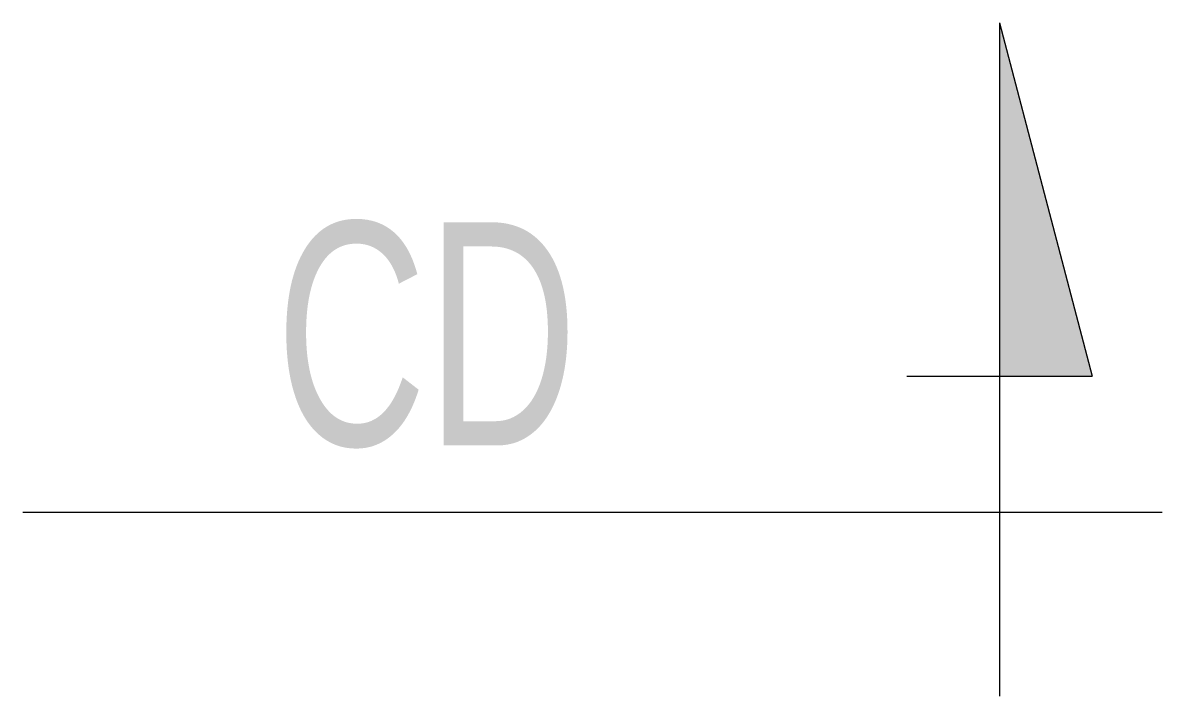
# Model space of a CAD drawing. Header units: millimetres. Extents: x -0.21 to 7.96, y -27.95 to -23.12.
import ezdxf
from ezdxf.enums import TextEntityAlignment as Align

# ---------------------------------------------------------------- set-up
doc = ezdxf.new("R2010")
doc.units = ezdxf.units.MM
doc.header["$MEASUREMENT"] = 0
doc.layers.get('0').update_dxf_attribs({"linetype": 'CONTINUOUS'})
doc.styles.add('2', font='vn_vni.shx', dxfattribs={"width": 0.7, "height": 1.6})

msp = doc.modelspace()

# ---------------------------------------------------------------- linework, layer by layer
for p, q in [((6.793, -23.1235), (7.456, -25.6561)), ((6.793, -23.1235), (6.793, -27.9506)), ((6.13, -25.6561), (7.456, -25.6561)), ((7.9592, -26.6331), (-0.207, -26.6331))]:
    msp.add_line(p, q)
msp.add_solid([(7.456, -25.6561), (6.793, -25.6561), (6.793, -23.1235)])

# ---------------------------------------------------------------- texts
at = {"style": '2', "width": 0.7}
msp.add_attdef('CD', text='', height=1.6, dxfattribs=at).set_placement((2.6871, -26.6331), align=Align.BOTTOM_CENTER)

doc.saveas('drawing.dxf')
